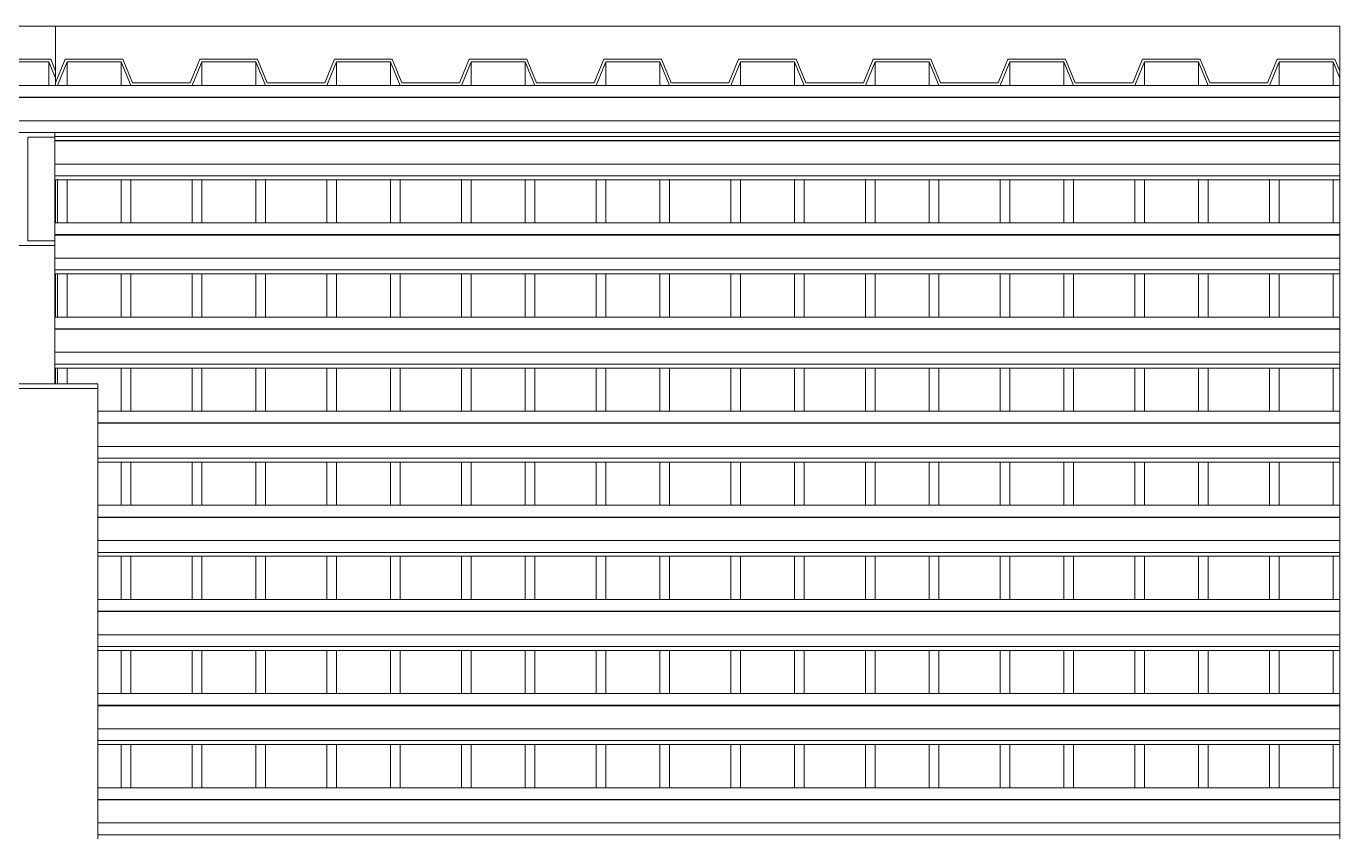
# Model space of a CAD drawing. Header units: metres. Extents: x 78 to 178, y -74 to 157.
# Drawn here: x 147.558 to 150.312, y -50.251 to -48.553 of the extents above; entities that cross this region are included whole.
import ezdxf

# ---------------------------------------------------------------- set-up
doc = ezdxf.new("R2010")
doc.units = ezdxf.units.M
doc.layers.add('01_Fina', color=252, linetype='Continuous', lineweight=15)

msp = doc.modelspace()

# ---------------------------------------------------------------- linework, layer by layer
at = {"layer": '01_Fina'}
for p, q in [((147.61942, -48.55302), (144.9264, -48.55302)), ((147.61942, -48.55302), (147.61942, -48.64673)), ((150.31243, -48.55302), (147.61942, -48.55302)), ((147.61942, -48.55302), (147.61942, -48.67139)), ((150.31243, -48.55302), (150.31243, -48.64673)), ((147.60933, -48.62207), (147.4883, -48.62207)), ((147.49221, -48.62772), (147.60542, -48.62772)), ((147.60542, -48.67704), (147.60542, -48.62772)), ((147.60542, -48.62772), (147.61942, -48.66194)), ((147.61942, -48.64673), (147.60933, -48.62207)), ((147.63959, -48.62207), (147.61942, -48.67139)), ((147.62333, -48.67704), (147.6435, -48.62772)), ((147.76062, -48.62207), (147.63959, -48.62207)), ((147.6435, -48.67704), (147.6435, -48.62772)), ((147.6435, -48.62772), (147.75671, -48.62772)), ((147.75671, -48.67704), (147.75671, -48.62772)), ((147.75671, -48.62772), (147.77689, -48.67704)), ((147.7808, -48.67139), (147.76062, -48.62207)), ((147.922, -48.62207), (147.90183, -48.67139)), ((147.90574, -48.67704), (147.92591, -48.62772)), ((148.04304, -48.62207), (147.922, -48.62207)), ((147.92591, -48.62772), (148.03913, -48.62772)), ((147.92591, -48.67704), (147.92591, -48.62772)), ((148.03913, -48.67704), (148.03913, -48.62772)), ((148.03913, -48.62772), (148.0593, -48.67704)), ((148.06321, -48.67139), (148.04304, -48.62207)), ((148.20442, -48.62207), (148.18424, -48.67139)), ((148.18815, -48.67704), (148.20833, -48.62772)), ((148.32545, -48.62207), (148.20442, -48.62207)), ((148.20833, -48.67704), (148.20833, -48.62772)), ((148.20833, -48.62772), (148.32154, -48.62772)), ((148.32154, -48.62772), (148.34171, -48.67704)), ((148.32154, -48.67704), (148.32154, -48.62772)), ((148.34562, -48.67139), (148.32545, -48.62207)), ((148.48683, -48.62207), (148.46666, -48.67139)), ((148.47057, -48.67704), (148.49074, -48.62772)), ((148.60786, -48.62207), (148.48683, -48.62207)), ((148.49074, -48.62772), (148.60395, -48.62772)), ((148.49074, -48.67704), (148.49074, -48.62772)), ((148.60395, -48.62772), (148.62413, -48.67704)), ((148.60395, -48.67704), (148.60395, -48.62772)), ((148.62804, -48.67139), (148.60786, -48.62207)), ((148.76924, -48.62207), (148.74907, -48.67139)), ((148.75298, -48.67704), (148.77315, -48.62772)), ((148.89028, -48.62207), (148.76924, -48.62207)), ((148.77315, -48.62772), (148.88637, -48.62772)), ((148.77315, -48.67704), (148.77315, -48.62772)), ((148.88637, -48.67704), (148.88637, -48.62772)), ((148.88637, -48.62772), (148.90654, -48.67704)), ((148.91045, -48.67139), (148.89028, -48.62207)), ((149.05166, -48.62207), (149.03149, -48.67139)), ((149.0354, -48.67704), (149.05557, -48.62772)), ((149.17269, -48.62207), (149.05166, -48.62207)), ((149.05557, -48.62772), (149.16878, -48.62772)), ((149.05557, -48.67704), (149.05557, -48.62772)), ((149.16878, -48.67704), (149.16878, -48.62772)), ((149.16878, -48.62772), (149.18895, -48.67704)), ((149.19286, -48.67139), (149.17269, -48.62207)), ((149.33407, -48.62207), (149.3139, -48.67139)), ((149.31781, -48.67704), (149.33798, -48.62772)), ((149.45511, -48.62207), (149.33407, -48.62207)), ((149.33798, -48.67704), (149.33798, -48.62772)), ((149.33798, -48.62772), (149.4512, -48.62772)), ((149.4512, -48.62772), (149.47137, -48.67704)), ((149.4512, -48.67704), (149.4512, -48.62772)), ((149.47528, -48.67139), (149.45511, -48.62207)), ((149.61649, -48.62207), (149.59631, -48.67139)), ((149.60022, -48.67704), (149.6204, -48.62772)), ((149.73752, -48.62207), (149.61649, -48.62207)), ((149.6204, -48.62772), (149.73361, -48.62772)), ((149.6204, -48.67704), (149.6204, -48.62772)), ((149.73361, -48.67704), (149.73361, -48.62772)), ((149.73361, -48.62772), (149.75378, -48.67704)), ((149.75769, -48.67139), (149.73752, -48.62207)), ((149.87873, -48.67139), (149.8989, -48.62207)), ((149.88264, -48.67704), (149.90281, -48.62772)), ((150.01993, -48.62207), (149.8989, -48.62207)), ((149.90281, -48.62772), (150.01602, -48.62772)), ((149.90281, -48.67704), (149.90281, -48.62772)), ((150.01602, -48.67704), (150.01602, -48.62772)), ((150.01602, -48.62772), (150.0362, -48.67704)), ((150.04011, -48.67139), (150.01993, -48.62207)), ((150.18131, -48.62207), (150.16114, -48.67139)), ((150.16505, -48.67704), (150.18522, -48.62772)), ((150.30235, -48.62207), (150.18131, -48.62207)), ((150.18522, -48.62772), (150.29844, -48.62772)), ((150.18522, -48.67704), (150.18522, -48.62772)), ((150.29844, -48.67704), (150.29844, -48.62772)), ((150.29844, -48.62772), (150.31243, -48.66194)), ((150.31243, -48.64673), (150.30235, -48.62207)), ((147.61942, -48.64673), (147.61942, -48.66194)), ((147.61942, -48.66194), (147.61942, -48.67139)), ((147.61942, -48.67139), (147.61942, -48.67704)), ((147.7808, -48.67139), (147.90183, -48.67139)), ((148.06321, -48.67139), (148.18424, -48.67139)), ((148.34562, -48.67139), (148.46666, -48.67139)), ((148.62804, -48.67139), (148.74907, -48.67139)), ((148.91045, -48.67139), (149.03149, -48.67139)), ((149.19286, -48.67139), (149.3139, -48.67139)), ((149.47528, -48.67139), (149.59631, -48.67139)), ((149.75769, -48.67139), (149.87873, -48.67139)), ((150.04011, -48.67139), (150.16114, -48.67139)), ((150.31243, -48.64673), (150.31243, -48.66194)), ((150.31243, -48.66194), (150.31243, -48.67704)), ((147.60542, -48.67704), (147.49221, -48.67704)), ((147.61942, -48.67704), (147.60542, -48.67704)), ((147.61942, -48.67704), (147.62333, -48.67704)), ((147.6435, -48.67704), (147.62333, -48.67704)), ((147.75671, -48.67704), (147.6435, -48.67704)), ((147.77689, -48.67704), (147.75671, -48.67704)), ((147.77689, -48.67704), (147.90574, -48.67704)), ((147.92591, -48.67704), (147.90574, -48.67704)), ((148.03913, -48.67704), (147.92591, -48.67704)), ((148.0593, -48.67704), (148.03913, -48.67704)), ((148.0593, -48.67704), (148.18815, -48.67704)), ((148.20833, -48.67704), (148.18815, -48.67704)), ((148.32154, -48.67704), (148.20833, -48.67704)), ((148.34171, -48.67704), (148.32154, -48.67704)), ((148.34171, -48.67704), (148.47057, -48.67704)), ((148.49074, -48.67704), (148.47057, -48.67704)), ((148.60395, -48.67704), (148.49074, -48.67704)), ((148.62413, -48.67704), (148.60395, -48.67704)), ((148.62413, -48.67704), (148.75298, -48.67704)), ((148.77315, -48.67704), (148.75298, -48.67704)), ((148.88637, -48.67704), (148.77315, -48.67704)), ((148.90654, -48.67704), (148.88637, -48.67704)), ((148.90654, -48.67704), (149.0354, -48.67704)), ((149.05557, -48.67704), (149.0354, -48.67704)), ((149.16878, -48.67704), (149.05557, -48.67704)), ((149.18895, -48.67704), (149.16878, -48.67704)), ((149.18895, -48.67704), (149.31781, -48.67704)), ((149.33798, -48.67704), (149.31781, -48.67704)), ((149.4512, -48.67704), (149.33798, -48.67704)), ((149.47137, -48.67704), (149.4512, -48.67704)), ((149.47137, -48.67704), (149.60022, -48.67704)), ((149.6204, -48.67704), (149.60022, -48.67704)), ((149.73361, -48.67704), (149.6204, -48.67704)), ((149.75378, -48.67704), (149.73361, -48.67704)), ((149.75378, -48.67704), (149.88264, -48.67704)), ((149.90281, -48.67704), (149.88264, -48.67704)), ((150.01602, -48.67704), (149.90281, -48.67704)), ((150.0362, -48.67704), (150.01602, -48.67704)), ((150.0362, -48.67704), (150.16505, -48.67704)), ((150.18522, -48.67704), (150.16505, -48.67704)), ((150.29844, -48.67704), (150.18522, -48.67704)), ((150.31243, -48.67704), (150.29844, -48.67704)), ((150.31243, -48.7017), (150.31243, -48.67704)), ((150.31243, -48.7017), (135.83215, -48.7017)), ((150.31243, -48.70252), (135.83215, -48.70252)), ((150.31243, -48.7017), (150.31243, -48.70252)), ((150.31243, -48.70252), (150.31243, -48.75102)), ((150.31243, -48.75102), (135.83215, -48.75102)), ((150.31243, -48.77568), (150.31243, -48.75102)), ((147.61784, -48.77568), (147.49784, -48.77568)), ((147.61784, -48.7839), (147.61784, -48.77568)), ((150.31243, -48.77568), (147.61784, -48.77568)), ((150.31243, -48.7839), (150.31243, -48.77568)), ((147.56094, -49.00275), (147.56094, -48.78534)), ((147.56094, -48.78534), (147.61784, -48.78534)), ((150.31243, -48.7839), (147.61784, -48.7839)), ((147.61784, -48.78534), (147.61784, -48.7839)), ((147.61784, -48.78534), (147.61784, -48.79241)), ((150.31243, -48.79241), (147.61784, -48.79241)), ((147.61784, -48.79241), (147.61784, -48.79323)), ((150.31243, -48.79323), (147.61784, -48.79323)), ((147.61784, -48.79323), (147.61784, -48.84173)), ((150.31243, -48.79241), (150.31243, -48.7839)), ((150.31243, -48.79241), (150.31243, -48.79323)), ((150.31243, -48.79323), (150.31243, -48.84173)), ((150.31243, -48.84173), (147.61784, -48.84173)), ((147.61784, -48.84173), (147.61784, -48.86639)), ((150.31243, -48.86639), (147.61784, -48.86639)), ((147.61784, -48.86639), (147.61784, -48.87461)), ((150.31243, -48.86639), (150.31243, -48.84173)), ((150.31243, -48.87461), (150.31243, -48.86639)), ((147.61942, -48.87461), (147.61784, -48.87461)), ((147.61784, -48.87461), (147.61784, -48.96503)), ((147.61942, -48.87461), (147.61942, -48.96503)), ((147.62333, -48.87461), (147.61942, -48.87461)), ((147.62333, -48.96503), (147.62333, -48.87461)), ((147.6435, -48.87461), (147.62333, -48.87461)), ((147.6435, -48.96503), (147.6435, -48.87461)), ((147.75671, -48.87461), (147.6435, -48.87461)), ((147.75671, -48.96503), (147.75671, -48.87461)), ((147.77689, -48.87461), (147.75671, -48.87461)), ((147.77689, -48.96503), (147.77689, -48.87461)), ((147.90574, -48.87461), (147.77689, -48.87461)), ((147.90574, -48.96503), (147.90574, -48.87461)), ((147.92591, -48.87461), (147.90574, -48.87461)), ((147.92591, -48.96503), (147.92591, -48.87461)), ((148.03913, -48.87461), (147.92591, -48.87461)), ((148.03913, -48.96503), (148.03913, -48.87461)), ((148.0593, -48.87461), (148.03913, -48.87461)), ((148.0593, -48.96503), (148.0593, -48.87461)), ((148.18815, -48.87461), (148.0593, -48.87461)), ((148.18815, -48.96503), (148.18815, -48.87461)), ((148.20833, -48.87461), (148.18815, -48.87461)), ((148.20833, -48.96503), (148.20833, -48.87461)), ((148.32154, -48.87461), (148.20833, -48.87461)), ((148.32154, -48.96503), (148.32154, -48.87461)), ((148.34171, -48.87461), (148.32154, -48.87461)), ((148.34171, -48.96503), (148.34171, -48.87461)), ((148.47057, -48.87461), (148.34171, -48.87461)), ((148.47057, -48.96503), (148.47057, -48.87461)), ((148.49074, -48.87461), (148.47057, -48.87461)), ((148.49074, -48.96503), (148.49074, -48.87461)), ((148.60395, -48.87461), (148.49074, -48.87461)), ((148.60395, -48.96503), (148.60395, -48.87461)), ((148.62413, -48.87461), (148.60395, -48.87461)), ((148.62413, -48.96503), (148.62413, -48.87461)), ((148.75298, -48.87461), (148.62413, -48.87461)), ((148.75298, -48.96503), (148.75298, -48.87461)), ((148.77315, -48.87461), (148.75298, -48.87461)), ((148.77315, -48.96503), (148.77315, -48.87461)), ((148.88637, -48.87461), (148.77315, -48.87461)), ((148.88637, -48.96503), (148.88637, -48.87461)), ((148.90654, -48.87461), (148.88637, -48.87461)), ((148.90654, -48.96503), (148.90654, -48.87461)), ((149.0354, -48.87461), (148.90654, -48.87461)), ((149.0354, -48.96503), (149.0354, -48.87461)), ((149.05557, -48.87461), (149.0354, -48.87461)), ((149.05557, -48.96503), (149.05557, -48.87461)), ((149.16878, -48.87461), (149.05557, -48.87461)), ((149.16878, -48.96503), (149.16878, -48.87461)), ((149.18895, -48.87461), (149.16878, -48.87461)), ((149.18895, -48.96503), (149.18895, -48.87461)), ((149.31781, -48.87461), (149.18895, -48.87461)), ((149.31781, -48.96503), (149.31781, -48.87461)), ((149.33798, -48.87461), (149.31781, -48.87461)), ((149.33798, -48.96503), (149.33798, -48.87461)), ((149.4512, -48.87461), (149.33798, -48.87461)), ((149.4512, -48.96503), (149.4512, -48.87461)), ((149.47137, -48.87461), (149.4512, -48.87461)), ((149.47137, -48.96503), (149.47137, -48.87461)), ((149.60022, -48.87461), (149.47137, -48.87461)), ((149.60022, -48.96503), (149.60022, -48.87461)), ((149.6204, -48.87461), (149.60022, -48.87461)), ((149.6204, -48.96503), (149.6204, -48.87461)), ((149.73361, -48.87461), (149.6204, -48.87461)), ((149.73361, -48.96503), (149.73361, -48.87461)), ((149.75378, -48.87461), (149.73361, -48.87461)), ((149.75378, -48.96503), (149.75378, -48.87461)), ((149.88264, -48.87461), (149.75378, -48.87461)), ((149.88264, -48.96503), (149.88264, -48.87461)), ((149.90281, -48.87461), (149.88264, -48.87461)), ((149.90281, -48.96503), (149.90281, -48.87461)), ((150.01602, -48.87461), (149.90281, -48.87461)), ((150.01602, -48.96503), (150.01602, -48.87461)), ((150.0362, -48.87461), (150.01602, -48.87461)), ((150.0362, -48.96503), (150.0362, -48.87461)), ((150.16505, -48.87461), (150.0362, -48.87461)), ((150.16505, -48.96503), (150.16505, -48.87461)), ((150.18522, -48.87461), (150.16505, -48.87461)), ((150.18522, -48.96503), (150.18522, -48.87461)), ((150.29844, -48.87461), (150.18522, -48.87461)), ((150.29844, -48.96503), (150.29844, -48.87461)), ((150.31243, -48.87461), (150.29844, -48.87461)), ((150.31243, -48.87461), (150.31243, -48.96503)), ((147.61942, -48.96503), (147.61784, -48.96503)), ((147.61784, -48.96503), (147.61784, -48.98969)), ((147.62333, -48.96503), (147.61942, -48.96503)), ((147.6435, -48.96503), (147.62333, -48.96503)), ((147.75671, -48.96503), (147.6435, -48.96503)), ((147.77689, -48.96503), (147.75671, -48.96503)), ((147.77689, -48.96503), (147.90574, -48.96503)), ((147.92591, -48.96503), (147.90574, -48.96503)), ((148.03913, -48.96503), (147.92591, -48.96503)), ((148.0593, -48.96503), (148.03913, -48.96503)), ((148.0593, -48.96503), (148.18815, -48.96503)), ((148.20833, -48.96503), (148.18815, -48.96503)), ((148.32154, -48.96503), (148.20833, -48.96503)), ((148.34171, -48.96503), (148.32154, -48.96503)), ((148.34171, -48.96503), (148.47057, -48.96503)), ((148.49074, -48.96503), (148.47057, -48.96503)), ((148.60395, -48.96503), (148.49074, -48.96503)), ((148.62413, -48.96503), (148.60395, -48.96503)), ((148.62413, -48.96503), (148.75298, -48.96503)), ((148.77315, -48.96503), (148.75298, -48.96503)), ((148.88637, -48.96503), (148.77315, -48.96503)), ((148.90654, -48.96503), (148.88637, -48.96503)), ((148.90654, -48.96503), (149.0354, -48.96503)), ((149.05557, -48.96503), (149.0354, -48.96503)), ((149.16878, -48.96503), (149.05557, -48.96503)), ((149.18895, -48.96503), (149.16878, -48.96503)), ((149.18895, -48.96503), (149.31781, -48.96503)), ((149.33798, -48.96503), (149.31781, -48.96503)), ((149.4512, -48.96503), (149.33798, -48.96503)), ((149.47137, -48.96503), (149.4512, -48.96503)), ((149.47137, -48.96503), (149.60022, -48.96503)), ((149.6204, -48.96503), (149.60022, -48.96503)), ((149.73361, -48.96503), (149.6204, -48.96503)), ((149.75378, -48.96503), (149.73361, -48.96503)), ((149.75378, -48.96503), (149.88264, -48.96503)), ((149.90281, -48.96503), (149.88264, -48.96503)), ((150.01602, -48.96503), (149.90281, -48.96503)), ((150.0362, -48.96503), (150.01602, -48.96503)), ((150.0362, -48.96503), (150.16505, -48.96503)), ((150.18522, -48.96503), (150.16505, -48.96503)), ((150.29844, -48.96503), (150.18522, -48.96503)), ((150.31243, -48.96503), (150.29844, -48.96503)), ((150.31243, -48.98969), (150.31243, -48.96503)), ((147.61784, -49.00275), (147.56094, -49.00275)), ((150.31243, -48.98969), (147.61784, -48.98969)), ((147.61784, -48.98969), (147.61784, -48.99051)), ((150.31243, -48.99051), (147.61784, -48.99051)), ((147.61784, -48.99051), (147.61784, -49.00275)), ((147.61784, -49.01241), (147.61784, -49.00275)), ((150.31243, -48.98969), (150.31243, -48.99051)), ((150.31243, -48.99051), (150.31243, -49.03901)), ((147.49784, -49.01241), (147.61784, -49.01241)), ((147.61784, -49.01241), (147.61784, -49.03901)), ((150.31243, -49.03901), (147.61784, -49.03901)), ((147.61784, -49.03901), (147.61784, -49.06367)), ((150.31243, -49.06367), (150.31243, -49.03901)), ((150.31243, -49.06367), (147.61784, -49.06367)), ((147.61784, -49.06367), (147.61784, -49.07189)), ((147.61942, -49.07189), (147.61784, -49.07189)), ((147.61784, -49.07189), (147.61784, -49.16231)), ((147.61942, -49.07189), (147.61942, -49.16231)), ((147.62333, -49.07189), (147.61942, -49.07189)), ((147.62333, -49.16231), (147.62333, -49.07189)), ((147.6435, -49.07189), (147.62333, -49.07189)), ((147.6435, -49.16231), (147.6435, -49.07189)), ((147.75671, -49.07189), (147.6435, -49.07189)), ((147.75671, -49.16231), (147.75671, -49.07189)), ((147.77689, -49.07189), (147.75671, -49.07189)), ((147.77689, -49.16231), (147.77689, -49.07189)), ((147.90574, -49.07189), (147.77689, -49.07189)), ((147.90574, -49.16231), (147.90574, -49.07189)), ((147.92591, -49.07189), (147.90574, -49.07189)), ((147.92591, -49.16231), (147.92591, -49.07189)), ((148.03913, -49.07189), (147.92591, -49.07189)), ((148.03913, -49.16231), (148.03913, -49.07189)), ((148.0593, -49.07189), (148.03913, -49.07189)), ((148.0593, -49.16231), (148.0593, -49.07189)), ((148.18815, -49.07189), (148.0593, -49.07189)), ((148.18815, -49.16231), (148.18815, -49.07189)), ((148.20833, -49.07189), (148.18815, -49.07189)), ((148.20833, -49.16231), (148.20833, -49.07189)), ((148.32154, -49.07189), (148.20833, -49.07189)), ((148.32154, -49.16231), (148.32154, -49.07189)), ((148.34171, -49.07189), (148.32154, -49.07189)), ((148.34171, -49.16231), (148.34171, -49.07189)), ((148.47057, -49.07189), (148.34171, -49.07189)), ((148.47057, -49.16231), (148.47057, -49.07189)), ((148.49074, -49.07189), (148.47057, -49.07189)), ((148.49074, -49.16231), (148.49074, -49.07189)), ((148.60395, -49.07189), (148.49074, -49.07189)), ((148.60395, -49.16231), (148.60395, -49.07189)), ((148.62413, -49.07189), (148.60395, -49.07189)), ((148.62413, -49.16231), (148.62413, -49.07189)), ((148.75298, -49.07189), (148.62413, -49.07189)), ((148.75298, -49.16231), (148.75298, -49.07189)), ((148.77315, -49.07189), (148.75298, -49.07189)), ((148.77315, -49.16231), (148.77315, -49.07189)), ((148.88637, -49.07189), (148.77315, -49.07189)), ((148.88637, -49.16231), (148.88637, -49.07189)), ((148.90654, -49.07189), (148.88637, -49.07189)), ((148.90654, -49.16231), (148.90654, -49.07189)), ((149.0354, -49.07189), (148.90654, -49.07189)), ((149.0354, -49.16231), (149.0354, -49.07189)), ((149.05557, -49.07189), (149.0354, -49.07189)), ((149.05557, -49.16231), (149.05557, -49.07189)), ((149.16878, -49.07189), (149.05557, -49.07189)), ((149.16878, -49.16231), (149.16878, -49.07189)), ((149.18895, -49.07189), (149.16878, -49.07189)), ((149.18895, -49.16231), (149.18895, -49.07189)), ((149.31781, -49.07189), (149.18895, -49.07189)), ((149.31781, -49.16231), (149.31781, -49.07189)), ((149.33798, -49.07189), (149.31781, -49.07189)), ((149.33798, -49.16231), (149.33798, -49.07189)), ((149.4512, -49.07189), (149.33798, -49.07189)), ((149.4512, -49.16231), (149.4512, -49.07189)), ((149.47137, -49.07189), (149.4512, -49.07189)), ((149.47137, -49.16231), (149.47137, -49.07189)), ((149.60022, -49.07189), (149.47137, -49.07189)), ((149.60022, -49.16231), (149.60022, -49.07189)), ((149.6204, -49.07189), (149.60022, -49.07189)), ((149.6204, -49.16231), (149.6204, -49.07189)), ((149.73361, -49.07189), (149.6204, -49.07189)), ((149.73361, -49.16231), (149.73361, -49.07189)), ((149.75378, -49.07189), (149.73361, -49.07189)), ((149.75378, -49.16231), (149.75378, -49.07189)), ((149.88264, -49.07189), (149.75378, -49.07189)), ((149.88264, -49.16231), (149.88264, -49.07189)), ((149.90281, -49.07189), (149.88264, -49.07189)), ((149.90281, -49.16231), (149.90281, -49.07189)), ((150.01602, -49.07189), (149.90281, -49.07189)), ((150.01602, -49.16231), (150.01602, -49.07189)), ((150.0362, -49.07189), (150.01602, -49.07189)), ((150.0362, -49.16231), (150.0362, -49.07189)), ((150.16505, -49.07189), (150.0362, -49.07189)), ((150.16505, -49.16231), (150.16505, -49.07189)), ((150.18522, -49.07189), (150.16505, -49.07189)), ((150.18522, -49.16231), (150.18522, -49.07189)), ((150.29844, -49.07189), (150.18522, -49.07189)), ((150.29844, -49.16231), (150.29844, -49.07189)), ((150.31243, -49.07189), (150.29844, -49.07189)), ((150.31243, -49.07189), (150.31243, -49.06367)), ((150.31243, -49.07189), (150.31243, -49.16231)), ((147.61942, -49.16231), (147.61784, -49.16231)), ((147.61784, -49.16231), (147.61784, -49.18697)), ((147.62333, -49.16231), (147.61942, -49.16231)), ((147.6435, -49.16231), (147.62333, -49.16231)), ((147.75671, -49.16231), (147.6435, -49.16231)), ((147.77689, -49.16231), (147.75671, -49.16231)), ((147.77689, -49.16231), (147.90574, -49.16231)), ((147.92591, -49.16231), (147.90574, -49.16231)), ((148.03913, -49.16231), (147.92591, -49.16231)), ((148.0593, -49.16231), (148.03913, -49.16231)), ((148.0593, -49.16231), (148.18815, -49.16231)), ((148.20833, -49.16231), (148.18815, -49.16231)), ((148.32154, -49.16231), (148.20833, -49.16231)), ((148.34171, -49.16231), (148.32154, -49.16231)), ((148.34171, -49.16231), (148.47057, -49.16231)), ((148.49074, -49.16231), (148.47057, -49.16231)), ((148.60395, -49.16231), (148.49074, -49.16231)), ((148.62413, -49.16231), (148.60395, -49.16231)), ((148.62413, -49.16231), (148.75298, -49.16231)), ((148.77315, -49.16231), (148.75298, -49.16231)), ((148.88637, -49.16231), (148.77315, -49.16231)), ((148.90654, -49.16231), (148.88637, -49.16231)), ((148.90654, -49.16231), (149.0354, -49.16231)), ((149.05557, -49.16231), (149.0354, -49.16231)), ((149.16878, -49.16231), (149.05557, -49.16231)), ((149.18895, -49.16231), (149.16878, -49.16231)), ((149.18895, -49.16231), (149.31781, -49.16231)), ((149.33798, -49.16231), (149.31781, -49.16231)), ((149.4512, -49.16231), (149.33798, -49.16231)), ((149.47137, -49.16231), (149.4512, -49.16231)), ((149.47137, -49.16231), (149.60022, -49.16231)), ((149.6204, -49.16231), (149.60022, -49.16231)), ((149.73361, -49.16231), (149.6204, -49.16231)), ((149.75378, -49.16231), (149.73361, -49.16231)), ((149.75378, -49.16231), (149.88264, -49.16231)), ((149.90281, -49.16231), (149.88264, -49.16231)), ((150.01602, -49.16231), (149.90281, -49.16231)), ((150.0362, -49.16231), (150.01602, -49.16231)), ((150.0362, -49.16231), (150.16505, -49.16231)), ((150.18522, -49.16231), (150.16505, -49.16231)), ((150.29844, -49.16231), (150.18522, -49.16231)), ((150.31243, -49.16231), (150.29844, -49.16231)), ((150.31243, -49.18697), (150.31243, -49.16231)), ((150.31243, -49.18697), (147.61784, -49.18697)), ((147.61784, -49.18697), (147.61784, -49.18779)), ((150.31243, -49.18779), (147.61784, -49.18779)), ((147.61784, -49.18779), (147.61784, -49.23629)), ((150.31243, -49.18697), (150.31243, -49.18779)), ((150.31243, -49.18779), (150.31243, -49.23629)), ((150.31243, -49.23629), (147.61784, -49.23629)), ((147.61784, -49.23629), (147.61784, -49.26095)), ((150.31243, -49.26095), (150.31243, -49.23629)), ((150.31243, -49.26095), (147.61784, -49.26095)), ((147.61784, -49.26095), (147.61784, -49.26917)), ((147.61942, -49.26917), (147.61784, -49.26917)), ((147.61784, -49.26917), (147.61784, -49.30225)), ((147.61942, -49.26917), (147.61942, -49.30225)), ((147.62333, -49.26917), (147.61942, -49.26917)), ((147.62333, -49.30225), (147.62333, -49.26917)), ((147.6435, -49.26917), (147.62333, -49.26917)), ((147.6435, -49.30225), (147.6435, -49.26917)), ((147.75671, -49.26917), (147.6435, -49.26917)), ((147.75671, -49.35959), (147.75671, -49.26917)), ((147.77689, -49.26917), (147.75671, -49.26917)), ((147.77689, -49.35959), (147.77689, -49.26917)), ((147.90574, -49.26917), (147.77689, -49.26917)), ((147.90574, -49.35959), (147.90574, -49.26917)), ((147.92591, -49.26917), (147.90574, -49.26917)), ((147.92591, -49.35959), (147.92591, -49.26917)), ((148.03913, -49.26917), (147.92591, -49.26917)), ((148.03913, -49.35959), (148.03913, -49.26917)), ((148.0593, -49.26917), (148.03913, -49.26917)), ((148.0593, -49.35959), (148.0593, -49.26917)), ((148.18815, -49.26917), (148.0593, -49.26917)), ((148.18815, -49.35959), (148.18815, -49.26917)), ((148.20833, -49.26917), (148.18815, -49.26917)), ((148.20833, -49.35959), (148.20833, -49.26917)), ((148.32154, -49.26917), (148.20833, -49.26917)), ((148.32154, -49.35959), (148.32154, -49.26917)), ((148.34171, -49.26917), (148.32154, -49.26917)), ((148.34171, -49.35959), (148.34171, -49.26917)), ((148.47057, -49.26917), (148.34171, -49.26917)), ((148.47057, -49.35959), (148.47057, -49.26917)), ((148.49074, -49.26917), (148.47057, -49.26917)), ((148.49074, -49.35959), (148.49074, -49.26917)), ((148.60395, -49.26917), (148.49074, -49.26917)), ((148.60395, -49.35959), (148.60395, -49.26917)), ((148.62413, -49.26917), (148.60395, -49.26917)), ((148.62413, -49.35959), (148.62413, -49.26917)), ((148.75298, -49.26917), (148.62413, -49.26917)), ((148.75298, -49.35959), (148.75298, -49.26917)), ((148.77315, -49.26917), (148.75298, -49.26917)), ((148.77315, -49.35959), (148.77315, -49.26917)), ((148.88637, -49.26917), (148.77315, -49.26917)), ((148.88637, -49.35959), (148.88637, -49.26917)), ((148.90654, -49.26917), (148.88637, -49.26917)), ((148.90654, -49.35959), (148.90654, -49.26917)), ((149.0354, -49.26917), (148.90654, -49.26917)), ((149.0354, -49.35959), (149.0354, -49.26917)), ((149.05557, -49.26917), (149.0354, -49.26917)), ((149.05557, -49.35959), (149.05557, -49.26917)), ((149.16878, -49.26917), (149.05557, -49.26917)), ((149.16878, -49.35959), (149.16878, -49.26917)), ((149.18895, -49.26917), (149.16878, -49.26917)), ((149.18895, -49.35959), (149.18895, -49.26917)), ((149.31781, -49.26917), (149.18895, -49.26917)), ((149.31781, -49.35959), (149.31781, -49.26917)), ((149.33798, -49.26917), (149.31781, -49.26917)), ((149.33798, -49.35959), (149.33798, -49.26917)), ((149.4512, -49.26917), (149.33798, -49.26917)), ((149.4512, -49.35959), (149.4512, -49.26917)), ((149.47137, -49.26917), (149.4512, -49.26917)), ((149.47137, -49.35959), (149.47137, -49.26917)), ((149.60022, -49.26917), (149.47137, -49.26917)), ((149.60022, -49.35959), (149.60022, -49.26917)), ((149.6204, -49.26917), (149.60022, -49.26917)), ((149.6204, -49.35959), (149.6204, -49.26917)), ((149.73361, -49.26917), (149.6204, -49.26917)), ((149.73361, -49.35959), (149.73361, -49.26917)), ((149.75378, -49.26917), (149.73361, -49.26917)), ((149.75378, -49.35959), (149.75378, -49.26917)), ((149.88264, -49.26917), (149.75378, -49.26917)), ((149.88264, -49.35959), (149.88264, -49.26917)), ((149.90281, -49.26917), (149.88264, -49.26917)), ((149.90281, -49.35959), (149.90281, -49.26917)), ((150.01602, -49.26917), (149.90281, -49.26917)), ((150.01602, -49.35959), (150.01602, -49.26917)), ((150.0362, -49.26917), (150.01602, -49.26917)), ((150.0362, -49.35959), (150.0362, -49.26917)), ((150.16505, -49.26917), (150.0362, -49.26917)), ((150.16505, -49.35959), (150.16505, -49.26917)), ((150.18522, -49.26917), (150.16505, -49.26917)), ((150.18522, -49.35959), (150.18522, -49.26917)), ((150.29844, -49.26917), (150.18522, -49.26917)), ((150.29844, -49.35959), (150.29844, -49.26917)), ((150.31243, -49.26917), (150.29844, -49.26917)), ((150.31243, -49.26917), (150.31243, -49.26095)), ((150.31243, -49.26917), (150.31243, -49.35959)), ((147.49221, -49.30225), (147.61784, -49.30225)), ((147.61784, -49.30225), (147.61942, -49.30225)), ((147.61942, -49.30225), (147.62333, -49.30225)), ((147.62333, -49.30225), (147.6435, -49.30225)), ((147.6435, -49.30225), (147.70784, -49.30225)), ((147.70784, -49.31212), (147.70784, -49.30225)), ((147.49221, -49.31212), (147.61784, -49.31212)), ((147.61784, -49.31218), (147.49221, -49.31218)), ((147.61784, -49.31212), (147.61942, -49.31212)), ((147.61784, -49.31212), (147.61784, -49.31218)), ((147.61942, -49.31218), (147.61784, -49.31218)), ((147.61942, -49.31212), (147.61942, -49.31218)), ((147.61942, -49.31212), (147.62333, -49.31212)), ((147.62333, -49.31218), (147.61942, -49.31218)), ((147.62333, -49.31218), (147.62333, -49.31212)), ((147.62333, -49.31212), (147.6435, -49.31212)), ((147.6435, -49.31218), (147.62333, -49.31218)), ((147.6435, -49.31218), (147.6435, -49.31212)), ((147.6435, -49.31212), (147.70784, -49.31212)), ((147.70784, -49.31218), (147.6435, -49.31218)), ((147.70784, -49.31212), (147.70784, -49.31218)), ((147.70784, -49.31218), (147.70784, -49.35959)), ((147.75671, -49.35959), (147.70784, -49.35959)), ((147.70784, -49.38425), (147.70784, -49.35959)), ((147.77689, -49.35959), (147.75671, -49.35959)), ((147.77689, -49.35959), (147.90574, -49.35959)), ((147.92591, -49.35959), (147.90574, -49.35959)), ((148.03913, -49.35959), (147.92591, -49.35959)), ((148.0593, -49.35959), (148.03913, -49.35959)), ((148.0593, -49.35959), (148.18815, -49.35959)), ((148.20833, -49.35959), (148.18815, -49.35959)), ((148.32154, -49.35959), (148.20833, -49.35959)), ((148.34171, -49.35959), (148.32154, -49.35959)), ((148.34171, -49.35959), (148.47057, -49.35959)), ((148.49074, -49.35959), (148.47057, -49.35959)), ((148.60395, -49.35959), (148.49074, -49.35959)), ((148.62413, -49.35959), (148.60395, -49.35959)), ((148.62413, -49.35959), (148.75298, -49.35959)), ((148.77315, -49.35959), (148.75298, -49.35959)), ((148.88637, -49.35959), (148.77315, -49.35959)), ((148.90654, -49.35959), (148.88637, -49.35959)), ((148.90654, -49.35959), (149.0354, -49.35959)), ((149.05557, -49.35959), (149.0354, -49.35959)), ((149.16878, -49.35959), (149.05557, -49.35959)), ((149.18895, -49.35959), (149.16878, -49.35959)), ((149.18895, -49.35959), (149.31781, -49.35959)), ((149.33798, -49.35959), (149.31781, -49.35959)), ((149.4512, -49.35959), (149.33798, -49.35959)), ((149.47137, -49.35959), (149.4512, -49.35959)), ((149.47137, -49.35959), (149.60022, -49.35959)), ((149.6204, -49.35959), (149.60022, -49.35959)), ((149.73361, -49.35959), (149.6204, -49.35959)), ((149.75378, -49.35959), (149.73361, -49.35959)), ((149.75378, -49.35959), (149.88264, -49.35959)), ((149.90281, -49.35959), (149.88264, -49.35959)), ((150.01602, -49.35959), (149.90281, -49.35959)), ((150.0362, -49.35959), (150.01602, -49.35959)), ((150.0362, -49.35959), (150.16505, -49.35959)), ((150.18522, -49.35959), (150.16505, -49.35959)), ((150.29844, -49.35959), (150.18522, -49.35959)), ((150.31243, -49.35959), (150.29844, -49.35959)), ((150.31243, -49.38425), (150.31243, -49.35959)), ((150.31243, -49.38425), (147.70784, -49.38425)), ((147.70784, -49.38507), (147.70784, -49.38425)), ((150.31243, -49.38507), (147.70784, -49.38507)), ((147.70784, -49.43357), (147.70784, -49.38507)), ((150.31243, -49.38425), (150.31243, -49.38507)), ((150.31243, -49.38507), (150.31243, -49.43357)), ((150.31243, -49.43357), (147.70784, -49.43357)), ((147.70784, -49.45823), (147.70784, -49.43357)), ((150.31243, -49.45823), (150.31243, -49.43357)), ((150.31243, -49.45823), (147.70784, -49.45823)), ((147.70784, -49.46645), (147.70784, -49.45823)), ((147.75671, -49.46645), (147.70784, -49.46645)), ((147.70784, -49.55687), (147.70784, -49.46645)), ((147.75671, -49.55687), (147.75671, -49.46645)), ((147.77689, -49.46645), (147.75671, -49.46645)), ((147.77689, -49.55687), (147.77689, -49.46645)), ((147.90574, -49.46645), (147.77689, -49.46645)), ((147.90574, -49.55687), (147.90574, -49.46645)), ((147.92591, -49.46645), (147.90574, -49.46645)), ((147.92591, -49.55687), (147.92591, -49.46645)), ((148.03913, -49.46645), (147.92591, -49.46645)), ((148.03913, -49.55687), (148.03913, -49.46645)), ((148.0593, -49.46645), (148.03913, -49.46645)), ((148.0593, -49.55687), (148.0593, -49.46645)), ((148.18815, -49.46645), (148.0593, -49.46645)), ((148.18815, -49.55687), (148.18815, -49.46645)), ((148.20833, -49.46645), (148.18815, -49.46645)), ((148.20833, -49.55687), (148.20833, -49.46645)), ((148.32154, -49.46645), (148.20833, -49.46645)), ((148.32154, -49.55687), (148.32154, -49.46645)), ((148.34171, -49.46645), (148.32154, -49.46645)), ((148.34171, -49.55687), (148.34171, -49.46645)), ((148.47057, -49.46645), (148.34171, -49.46645)), ((148.47057, -49.55687), (148.47057, -49.46645)), ((148.49074, -49.46645), (148.47057, -49.46645)), ((148.49074, -49.55687), (148.49074, -49.46645)), ((148.60395, -49.46645), (148.49074, -49.46645)), ((148.60395, -49.55687), (148.60395, -49.46645)), ((148.62413, -49.46645), (148.60395, -49.46645)), ((148.62413, -49.55687), (148.62413, -49.46645)), ((148.75298, -49.46645), (148.62413, -49.46645)), ((148.75298, -49.55687), (148.75298, -49.46645)), ((148.77315, -49.46645), (148.75298, -49.46645)), ((148.77315, -49.55687), (148.77315, -49.46645)), ((148.88637, -49.46645), (148.77315, -49.46645)), ((148.88637, -49.55687), (148.88637, -49.46645)), ((148.90654, -49.46645), (148.88637, -49.46645)), ((148.90654, -49.55687), (148.90654, -49.46645)), ((149.0354, -49.46645), (148.90654, -49.46645)), ((149.0354, -49.55687), (149.0354, -49.46645)), ((149.05557, -49.46645), (149.0354, -49.46645)), ((149.05557, -49.55687), (149.05557, -49.46645)), ((149.16878, -49.46645), (149.05557, -49.46645)), ((149.16878, -49.55687), (149.16878, -49.46645)), ((149.18895, -49.46645), (149.16878, -49.46645)), ((149.18895, -49.55687), (149.18895, -49.46645)), ((149.31781, -49.46645), (149.18895, -49.46645)), ((149.31781, -49.55687), (149.31781, -49.46645)), ((149.33798, -49.46645), (149.31781, -49.46645)), ((149.33798, -49.55687), (149.33798, -49.46645)), ((149.4512, -49.46645), (149.33798, -49.46645)), ((149.4512, -49.55687), (149.4512, -49.46645)), ((149.47137, -49.46645), (149.4512, -49.46645)), ((149.47137, -49.55687), (149.47137, -49.46645)), ((149.60022, -49.46645), (149.47137, -49.46645)), ((149.60022, -49.55687), (149.60022, -49.46645)), ((149.6204, -49.46645), (149.60022, -49.46645)), ((149.6204, -49.55687), (149.6204, -49.46645)), ((149.73361, -49.46645), (149.6204, -49.46645)), ((149.73361, -49.55687), (149.73361, -49.46645)), ((149.75378, -49.46645), (149.73361, -49.46645)), ((149.75378, -49.55687), (149.75378, -49.46645)), ((149.88264, -49.46645), (149.75378, -49.46645)), ((149.88264, -49.55687), (149.88264, -49.46645)), ((149.90281, -49.46645), (149.88264, -49.46645)), ((149.90281, -49.55687), (149.90281, -49.46645)), ((150.01602, -49.46645), (149.90281, -49.46645)), ((150.01602, -49.55687), (150.01602, -49.46645)), ((150.0362, -49.46645), (150.01602, -49.46645)), ((150.0362, -49.55687), (150.0362, -49.46645)), ((150.16505, -49.46645), (150.0362, -49.46645)), ((150.16505, -49.55687), (150.16505, -49.46645)), ((150.18522, -49.46645), (150.16505, -49.46645)), ((150.18522, -49.55687), (150.18522, -49.46645)), ((150.29844, -49.46645), (150.18522, -49.46645)), ((150.29844, -49.55687), (150.29844, -49.46645)), ((150.31243, -49.46645), (150.29844, -49.46645)), ((150.31243, -49.46645), (150.31243, -49.45823)), ((150.31243, -49.46645), (150.31243, -49.55687)), ((147.75671, -49.55687), (147.70784, -49.55687)), ((147.70784, -49.58153), (147.70784, -49.55687)), ((150.31243, -49.58153), (147.70784, -49.58153)), ((147.70784, -49.58235), (147.70784, -49.58153)), ((150.31243, -49.58235), (147.70784, -49.58235)), ((147.70784, -49.63085), (147.70784, -49.58235)), ((147.77689, -49.55687), (147.75671, -49.55687)), ((147.77689, -49.55687), (147.90574, -49.55687)), ((147.92591, -49.55687), (147.90574, -49.55687)), ((148.03913, -49.55687), (147.92591, -49.55687)), ((148.0593, -49.55687), (148.03913, -49.55687)), ((148.0593, -49.55687), (148.18815, -49.55687)), ((148.20833, -49.55687), (148.18815, -49.55687)), ((148.32154, -49.55687), (148.20833, -49.55687)), ((148.34171, -49.55687), (148.32154, -49.55687)), ((148.34171, -49.55687), (148.47057, -49.55687)), ((148.49074, -49.55687), (148.47057, -49.55687)), ((148.60395, -49.55687), (148.49074, -49.55687)), ((148.62413, -49.55687), (148.60395, -49.55687)), ((148.62413, -49.55687), (148.75298, -49.55687)), ((148.77315, -49.55687), (148.75298, -49.55687)), ((148.88637, -49.55687), (148.77315, -49.55687)), ((148.90654, -49.55687), (148.88637, -49.55687)), ((148.90654, -49.55687), (149.0354, -49.55687)), ((149.05557, -49.55687), (149.0354, -49.55687)), ((149.16878, -49.55687), (149.05557, -49.55687)), ((149.18895, -49.55687), (149.16878, -49.55687)), ((149.18895, -49.55687), (149.31781, -49.55687)), ((149.33798, -49.55687), (149.31781, -49.55687)), ((149.4512, -49.55687), (149.33798, -49.55687)), ((149.47137, -49.55687), (149.4512, -49.55687)), ((149.47137, -49.55687), (149.60022, -49.55687)), ((149.6204, -49.55687), (149.60022, -49.55687)), ((149.73361, -49.55687), (149.6204, -49.55687)), ((149.75378, -49.55687), (149.73361, -49.55687)), ((149.75378, -49.55687), (149.88264, -49.55687)), ((149.90281, -49.55687), (149.88264, -49.55687)), ((150.01602, -49.55687), (149.90281, -49.55687)), ((150.0362, -49.55687), (150.01602, -49.55687)), ((150.0362, -49.55687), (150.16505, -49.55687)), ((150.18522, -49.55687), (150.16505, -49.55687)), ((150.29844, -49.55687), (150.18522, -49.55687)), ((150.31243, -49.55687), (150.29844, -49.55687)), ((150.31243, -49.58153), (150.31243, -49.55687)), ((150.31243, -49.58153), (150.31243, -49.58235)), ((150.31243, -49.58235), (150.31243, -49.63085)), ((150.31243, -49.63085), (147.70784, -49.63085)), ((147.70784, -49.65551), (147.70784, -49.63085)), ((150.31243, -49.65551), (150.31243, -49.63085)), ((150.31243, -49.65551), (147.70784, -49.65551)), ((147.70784, -49.66373), (147.70784, -49.65551)), ((147.75671, -49.66373), (147.70784, -49.66373)), ((147.70784, -49.75415), (147.70784, -49.66373)), ((147.75671, -49.75415), (147.75671, -49.66373)), ((147.77689, -49.66373), (147.75671, -49.66373)), ((147.77689, -49.75415), (147.77689, -49.66373)), ((147.90574, -49.66373), (147.77689, -49.66373)), ((147.90574, -49.75415), (147.90574, -49.66373)), ((147.92591, -49.66373), (147.90574, -49.66373)), ((147.92591, -49.75415), (147.92591, -49.66373)), ((148.03913, -49.66373), (147.92591, -49.66373)), ((148.03913, -49.75415), (148.03913, -49.66373)), ((148.0593, -49.66373), (148.03913, -49.66373)), ((148.0593, -49.75415), (148.0593, -49.66373)), ((148.18815, -49.66373), (148.0593, -49.66373)), ((148.18815, -49.75415), (148.18815, -49.66373)), ((148.20833, -49.66373), (148.18815, -49.66373)), ((148.20833, -49.75415), (148.20833, -49.66373)), ((148.32154, -49.66373), (148.20833, -49.66373)), ((148.32154, -49.75415), (148.32154, -49.66373)), ((148.34171, -49.66373), (148.32154, -49.66373)), ((148.34171, -49.75415), (148.34171, -49.66373)), ((148.47057, -49.66373), (148.34171, -49.66373)), ((148.47057, -49.75415), (148.47057, -49.66373)), ((148.49074, -49.66373), (148.47057, -49.66373)), ((148.49074, -49.75415), (148.49074, -49.66373)), ((148.60395, -49.66373), (148.49074, -49.66373)), ((148.60395, -49.75415), (148.60395, -49.66373)), ((148.62413, -49.66373), (148.60395, -49.66373)), ((148.62413, -49.75415), (148.62413, -49.66373)), ((148.75298, -49.66373), (148.62413, -49.66373)), ((148.75298, -49.75415), (148.75298, -49.66373)), ((148.77315, -49.66373), (148.75298, -49.66373)), ((148.77315, -49.75415), (148.77315, -49.66373)), ((148.88637, -49.66373), (148.77315, -49.66373)), ((148.88637, -49.75415), (148.88637, -49.66373)), ((148.90654, -49.66373), (148.88637, -49.66373)), ((148.90654, -49.75415), (148.90654, -49.66373)), ((149.0354, -49.66373), (148.90654, -49.66373)), ((149.0354, -49.75415), (149.0354, -49.66373)), ((149.05557, -49.66373), (149.0354, -49.66373)), ((149.05557, -49.75415), (149.05557, -49.66373)), ((149.16878, -49.66373), (149.05557, -49.66373)), ((149.16878, -49.75415), (149.16878, -49.66373)), ((149.18895, -49.66373), (149.16878, -49.66373)), ((149.18895, -49.75415), (149.18895, -49.66373)), ((149.31781, -49.66373), (149.18895, -49.66373)), ((149.31781, -49.75415), (149.31781, -49.66373)), ((149.33798, -49.66373), (149.31781, -49.66373)), ((149.33798, -49.75415), (149.33798, -49.66373)), ((149.4512, -49.66373), (149.33798, -49.66373)), ((149.4512, -49.75415), (149.4512, -49.66373)), ((149.47137, -49.66373), (149.4512, -49.66373)), ((149.47137, -49.75415), (149.47137, -49.66373)), ((149.60022, -49.66373), (149.47137, -49.66373)), ((149.60022, -49.75415), (149.60022, -49.66373)), ((149.6204, -49.66373), (149.60022, -49.66373)), ((149.6204, -49.75415), (149.6204, -49.66373)), ((149.73361, -49.66373), (149.6204, -49.66373)), ((149.73361, -49.75415), (149.73361, -49.66373)), ((149.75378, -49.66373), (149.73361, -49.66373)), ((149.75378, -49.75415), (149.75378, -49.66373)), ((149.88264, -49.66373), (149.75378, -49.66373)), ((149.88264, -49.75415), (149.88264, -49.66373)), ((149.90281, -49.66373), (149.88264, -49.66373)), ((149.90281, -49.75415), (149.90281, -49.66373)), ((150.01602, -49.66373), (149.90281, -49.66373)), ((150.01602, -49.75415), (150.01602, -49.66373)), ((150.0362, -49.66373), (150.01602, -49.66373)), ((150.0362, -49.75415), (150.0362, -49.66373)), ((150.16505, -49.66373), (150.0362, -49.66373)), ((150.16505, -49.75415), (150.16505, -49.66373)), ((150.18522, -49.66373), (150.16505, -49.66373)), ((150.18522, -49.75415), (150.18522, -49.66373)), ((150.29844, -49.66373), (150.18522, -49.66373)), ((150.29844, -49.75415), (150.29844, -49.66373)), ((150.31243, -49.66373), (150.29844, -49.66373)), ((150.31243, -49.66373), (150.31243, -49.65551)), ((150.31243, -49.66373), (150.31243, -49.75415)), ((147.75671, -49.75415), (147.70784, -49.75415)), ((147.70784, -49.77881), (147.70784, -49.75415)), ((147.77689, -49.75415), (147.75671, -49.75415)), ((147.77689, -49.75415), (147.90574, -49.75415)), ((147.92591, -49.75415), (147.90574, -49.75415)), ((148.03913, -49.75415), (147.92591, -49.75415)), ((148.0593, -49.75415), (148.03913, -49.75415)), ((148.0593, -49.75415), (148.18815, -49.75415)), ((148.20833, -49.75415), (148.18815, -49.75415)), ((148.32154, -49.75415), (148.20833, -49.75415)), ((148.34171, -49.75415), (148.32154, -49.75415)), ((148.34171, -49.75415), (148.47057, -49.75415)), ((148.49074, -49.75415), (148.47057, -49.75415)), ((148.60395, -49.75415), (148.49074, -49.75415)), ((148.62413, -49.75415), (148.60395, -49.75415)), ((148.62413, -49.75415), (148.75298, -49.75415)), ((148.77315, -49.75415), (148.75298, -49.75415)), ((148.88637, -49.75415), (148.77315, -49.75415)), ((148.90654, -49.75415), (148.88637, -49.75415)), ((148.90654, -49.75415), (149.0354, -49.75415)), ((149.05557, -49.75415), (149.0354, -49.75415)), ((149.16878, -49.75415), (149.05557, -49.75415)), ((149.18895, -49.75415), (149.16878, -49.75415)), ((149.18895, -49.75415), (149.31781, -49.75415)), ((149.33798, -49.75415), (149.31781, -49.75415)), ((149.4512, -49.75415), (149.33798, -49.75415)), ((149.47137, -49.75415), (149.4512, -49.75415)), ((149.47137, -49.75415), (149.60022, -49.75415)), ((149.6204, -49.75415), (149.60022, -49.75415)), ((149.73361, -49.75415), (149.6204, -49.75415)), ((149.75378, -49.75415), (149.73361, -49.75415)), ((149.75378, -49.75415), (149.88264, -49.75415)), ((149.90281, -49.75415), (149.88264, -49.75415)), ((150.01602, -49.75415), (149.90281, -49.75415)), ((150.0362, -49.75415), (150.01602, -49.75415)), ((150.0362, -49.75415), (150.16505, -49.75415)), ((150.18522, -49.75415), (150.16505, -49.75415)), ((150.29844, -49.75415), (150.18522, -49.75415)), ((150.31243, -49.75415), (150.29844, -49.75415)), ((150.31243, -49.77881), (150.31243, -49.75415)), ((150.31243, -49.77881), (147.70784, -49.77881)), ((147.70784, -49.77963), (147.70784, -49.77881)), ((150.31243, -49.77963), (147.70784, -49.77963)), ((147.70784, -49.82813), (147.70784, -49.77963)), ((150.31243, -49.77881), (150.31243, -49.77963)), ((150.31243, -49.77963), (150.31243, -49.82813)), ((150.31243, -49.82813), (147.70784, -49.82813)), ((147.70784, -49.85279), (147.70784, -49.82813)), ((150.31243, -49.85279), (150.31243, -49.82813)), ((150.31243, -49.85279), (147.70784, -49.85279)), ((147.70784, -49.86101), (147.70784, -49.85279)), ((150.31243, -49.86101), (150.31243, -49.85279)), ((147.75671, -49.86101), (147.70784, -49.86101)), ((147.70784, -49.95143), (147.70784, -49.86101)), ((147.75671, -49.95143), (147.75671, -49.86101)), ((147.77689, -49.86101), (147.75671, -49.86101)), ((147.77689, -49.95143), (147.77689, -49.86101)), ((147.90574, -49.86101), (147.77689, -49.86101)), ((147.90574, -49.95143), (147.90574, -49.86101)), ((147.92591, -49.86101), (147.90574, -49.86101)), ((147.92591, -49.95143), (147.92591, -49.86101)), ((148.03913, -49.86101), (147.92591, -49.86101)), ((148.03913, -49.95143), (148.03913, -49.86101)), ((148.0593, -49.86101), (148.03913, -49.86101)), ((148.0593, -49.95143), (148.0593, -49.86101)), ((148.18815, -49.86101), (148.0593, -49.86101)), ((148.18815, -49.95143), (148.18815, -49.86101)), ((148.20833, -49.86101), (148.18815, -49.86101)), ((148.20833, -49.95143), (148.20833, -49.86101)), ((148.32154, -49.86101), (148.20833, -49.86101)), ((148.32154, -49.95143), (148.32154, -49.86101)), ((148.34171, -49.86101), (148.32154, -49.86101)), ((148.34171, -49.95143), (148.34171, -49.86101)), ((148.47057, -49.86101), (148.34171, -49.86101)), ((148.47057, -49.95143), (148.47057, -49.86101)), ((148.49074, -49.86101), (148.47057, -49.86101)), ((148.49074, -49.95143), (148.49074, -49.86101)), ((148.60395, -49.86101), (148.49074, -49.86101)), ((148.60395, -49.95143), (148.60395, -49.86101)), ((148.62413, -49.86101), (148.60395, -49.86101)), ((148.62413, -49.95143), (148.62413, -49.86101)), ((148.75298, -49.86101), (148.62413, -49.86101)), ((148.75298, -49.95143), (148.75298, -49.86101)), ((148.77315, -49.86101), (148.75298, -49.86101)), ((148.77315, -49.95143), (148.77315, -49.86101)), ((148.88637, -49.86101), (148.77315, -49.86101)), ((148.88637, -49.95143), (148.88637, -49.86101)), ((148.90654, -49.86101), (148.88637, -49.86101)), ((148.90654, -49.95143), (148.90654, -49.86101)), ((149.0354, -49.86101), (148.90654, -49.86101)), ((149.0354, -49.95143), (149.0354, -49.86101)), ((149.05557, -49.86101), (149.0354, -49.86101)), ((149.05557, -49.95143), (149.05557, -49.86101)), ((149.16878, -49.86101), (149.05557, -49.86101)), ((149.16878, -49.95143), (149.16878, -49.86101)), ((149.18895, -49.86101), (149.16878, -49.86101)), ((149.18895, -49.95143), (149.18895, -49.86101)), ((149.31781, -49.86101), (149.18895, -49.86101)), ((149.31781, -49.95143), (149.31781, -49.86101)), ((149.33798, -49.86101), (149.31781, -49.86101)), ((149.33798, -49.95143), (149.33798, -49.86101)), ((149.4512, -49.86101), (149.33798, -49.86101)), ((149.4512, -49.95143), (149.4512, -49.86101)), ((149.47137, -49.86101), (149.4512, -49.86101)), ((149.47137, -49.95143), (149.47137, -49.86101)), ((149.60022, -49.86101), (149.47137, -49.86101)), ((149.60022, -49.95143), (149.60022, -49.86101)), ((149.6204, -49.86101), (149.60022, -49.86101)), ((149.6204, -49.95143), (149.6204, -49.86101)), ((149.73361, -49.86101), (149.6204, -49.86101)), ((149.73361, -49.95143), (149.73361, -49.86101)), ((149.75378, -49.86101), (149.73361, -49.86101)), ((149.75378, -49.95143), (149.75378, -49.86101)), ((149.88264, -49.86101), (149.75378, -49.86101)), ((149.88264, -49.95143), (149.88264, -49.86101)), ((149.90281, -49.86101), (149.88264, -49.86101)), ((149.90281, -49.95143), (149.90281, -49.86101)), ((150.01602, -49.86101), (149.90281, -49.86101)), ((150.01602, -49.95143), (150.01602, -49.86101)), ((150.0362, -49.86101), (150.01602, -49.86101)), ((150.0362, -49.95143), (150.0362, -49.86101)), ((150.16505, -49.86101), (150.0362, -49.86101)), ((150.16505, -49.95143), (150.16505, -49.86101)), ((150.18522, -49.86101), (150.16505, -49.86101)), ((150.18522, -49.95143), (150.18522, -49.86101)), ((150.29844, -49.86101), (150.18522, -49.86101)), ((150.29844, -49.95143), (150.29844, -49.86101)), ((150.31243, -49.86101), (150.29844, -49.86101)), ((150.31243, -49.86101), (150.31243, -49.95143)), ((147.75671, -49.95143), (147.70784, -49.95143)), ((147.70784, -49.97609), (147.70784, -49.95143)), ((147.77689, -49.95143), (147.75671, -49.95143)), ((147.90574, -49.95143), (147.77689, -49.95143)), ((147.92591, -49.95143), (147.90574, -49.95143)), ((148.03913, -49.95143), (147.92591, -49.95143)), ((148.0593, -49.95143), (148.03913, -49.95143)), ((148.18815, -49.95143), (148.0593, -49.95143)), ((148.20833, -49.95143), (148.18815, -49.95143)), ((148.32154, -49.95143), (148.20833, -49.95143)), ((148.34171, -49.95143), (148.32154, -49.95143)), ((148.47057, -49.95143), (148.34171, -49.95143)), ((148.49074, -49.95143), (148.47057, -49.95143)), ((148.60395, -49.95143), (148.49074, -49.95143)), ((148.62413, -49.95143), (148.60395, -49.95143)), ((148.75298, -49.95143), (148.62413, -49.95143)), ((148.77315, -49.95143), (148.75298, -49.95143)), ((148.88637, -49.95143), (148.77315, -49.95143)), ((148.90654, -49.95143), (148.88637, -49.95143)), ((149.0354, -49.95143), (148.90654, -49.95143)), ((149.05557, -49.95143), (149.0354, -49.95143)), ((149.16878, -49.95143), (149.05557, -49.95143)), ((149.18895, -49.95143), (149.16878, -49.95143)), ((149.31781, -49.95143), (149.18895, -49.95143)), ((149.33798, -49.95143), (149.31781, -49.95143)), ((149.4512, -49.95143), (149.33798, -49.95143)), ((149.47137, -49.95143), (149.4512, -49.95143)), ((149.60022, -49.95143), (149.47137, -49.95143)), ((149.6204, -49.95143), (149.60022, -49.95143)), ((149.73361, -49.95143), (149.6204, -49.95143)), ((149.75378, -49.95143), (149.73361, -49.95143)), ((149.88264, -49.95143), (149.75378, -49.95143)), ((149.90281, -49.95143), (149.88264, -49.95143)), ((150.01602, -49.95143), (149.90281, -49.95143)), ((150.0362, -49.95143), (150.01602, -49.95143)), ((150.16505, -49.95143), (150.0362, -49.95143)), ((150.18522, -49.95143), (150.16505, -49.95143)), ((150.29844, -49.95143), (150.18522, -49.95143)), ((150.31243, -49.95143), (150.29844, -49.95143)), ((150.31243, -49.97609), (150.31243, -49.95143)), ((150.31243, -49.97609), (147.70784, -49.97609)), ((147.70784, -49.97691), (147.70784, -49.97609)), ((150.31243, -49.97691), (147.70784, -49.97691)), ((147.70784, -50.0254), (147.70784, -49.97691)), ((150.31243, -49.97609), (150.31243, -49.97691)), ((150.31243, -49.97691), (150.31243, -50.0254)), ((150.31243, -50.0254), (147.70784, -50.0254)), ((147.70784, -50.05006), (147.70784, -50.0254)), ((150.31243, -50.05006), (147.70784, -50.05006)), ((147.70784, -50.05828), (147.70784, -50.05006)), ((150.31243, -50.05006), (150.31243, -50.0254)), ((150.31243, -50.05828), (150.31243, -50.05006)), ((147.75671, -50.05828), (147.70784, -50.05828)), ((147.70784, -50.1487), (147.70784, -50.05828)), ((147.75671, -50.1487), (147.75671, -50.05828)), ((147.77689, -50.05828), (147.75671, -50.05828)), ((147.77689, -50.1487), (147.77689, -50.05828)), ((147.90574, -50.05828), (147.77689, -50.05828)), ((147.90574, -50.1487), (147.90574, -50.05828)), ((147.92591, -50.05828), (147.90574, -50.05828)), ((147.92591, -50.1487), (147.92591, -50.05828)), ((148.03913, -50.05828), (147.92591, -50.05828)), ((148.03913, -50.1487), (148.03913, -50.05828)), ((148.0593, -50.05828), (148.03913, -50.05828)), ((148.0593, -50.1487), (148.0593, -50.05828)), ((148.18815, -50.05828), (148.0593, -50.05828)), ((148.18815, -50.1487), (148.18815, -50.05828)), ((148.20833, -50.05828), (148.18815, -50.05828)), ((148.20833, -50.1487), (148.20833, -50.05828)), ((148.32154, -50.05828), (148.20833, -50.05828)), ((148.32154, -50.1487), (148.32154, -50.05828)), ((148.34171, -50.05828), (148.32154, -50.05828)), ((148.34171, -50.1487), (148.34171, -50.05828)), ((148.47057, -50.05828), (148.34171, -50.05828)), ((148.47057, -50.1487), (148.47057, -50.05828)), ((148.49074, -50.05828), (148.47057, -50.05828)), ((148.49074, -50.1487), (148.49074, -50.05828)), ((148.60395, -50.05828), (148.49074, -50.05828)), ((148.60395, -50.1487), (148.60395, -50.05828)), ((148.62413, -50.05828), (148.60395, -50.05828)), ((148.62413, -50.1487), (148.62413, -50.05828)), ((148.75298, -50.05828), (148.62413, -50.05828)), ((148.75298, -50.1487), (148.75298, -50.05828)), ((148.77315, -50.05828), (148.75298, -50.05828)), ((148.77315, -50.1487), (148.77315, -50.05828)), ((148.88637, -50.05828), (148.77315, -50.05828)), ((148.88637, -50.1487), (148.88637, -50.05828)), ((148.90654, -50.05828), (148.88637, -50.05828)), ((148.90654, -50.1487), (148.90654, -50.05828)), ((149.0354, -50.05828), (148.90654, -50.05828)), ((149.0354, -50.1487), (149.0354, -50.05828)), ((149.05557, -50.05828), (149.0354, -50.05828)), ((149.05557, -50.1487), (149.05557, -50.05828)), ((149.16878, -50.05828), (149.05557, -50.05828)), ((149.16878, -50.1487), (149.16878, -50.05828)), ((149.18895, -50.05828), (149.16878, -50.05828)), ((149.18895, -50.1487), (149.18895, -50.05828)), ((149.31781, -50.05828), (149.18895, -50.05828)), ((149.31781, -50.1487), (149.31781, -50.05828)), ((149.33798, -50.05828), (149.31781, -50.05828)), ((149.33798, -50.1487), (149.33798, -50.05828)), ((149.4512, -50.05828), (149.33798, -50.05828)), ((149.4512, -50.1487), (149.4512, -50.05828)), ((149.47137, -50.05828), (149.4512, -50.05828)), ((149.47137, -50.1487), (149.47137, -50.05828)), ((149.60022, -50.05828), (149.47137, -50.05828)), ((149.60022, -50.1487), (149.60022, -50.05828)), ((149.6204, -50.05828), (149.60022, -50.05828)), ((149.6204, -50.1487), (149.6204, -50.05828)), ((149.73361, -50.05828), (149.6204, -50.05828)), ((149.73361, -50.1487), (149.73361, -50.05828)), ((149.75378, -50.05828), (149.73361, -50.05828)), ((149.75378, -50.1487), (149.75378, -50.05828)), ((149.88264, -50.05828), (149.75378, -50.05828)), ((149.88264, -50.1487), (149.88264, -50.05828)), ((149.90281, -50.05828), (149.88264, -50.05828)), ((149.90281, -50.1487), (149.90281, -50.05828)), ((150.01602, -50.05828), (149.90281, -50.05828)), ((150.01602, -50.1487), (150.01602, -50.05828)), ((150.0362, -50.05828), (150.01602, -50.05828)), ((150.0362, -50.1487), (150.0362, -50.05828)), ((150.16505, -50.05828), (150.0362, -50.05828)), ((150.16505, -50.1487), (150.16505, -50.05828)), ((150.18522, -50.05828), (150.16505, -50.05828)), ((150.18522, -50.1487), (150.18522, -50.05828)), ((150.29844, -50.05828), (150.18522, -50.05828)), ((150.29844, -50.1487), (150.29844, -50.05828)), ((150.31243, -50.05828), (150.29844, -50.05828)), ((150.31243, -50.05828), (150.31243, -50.1487)), ((147.75671, -50.1487), (147.70784, -50.1487)), ((147.70784, -50.17336), (147.70784, -50.1487)), ((147.77689, -50.1487), (147.75671, -50.1487)), ((147.90574, -50.1487), (147.77689, -50.1487)), ((147.92591, -50.1487), (147.90574, -50.1487)), ((148.03913, -50.1487), (147.92591, -50.1487)), ((148.0593, -50.1487), (148.03913, -50.1487)), ((148.18815, -50.1487), (148.0593, -50.1487)), ((148.20833, -50.1487), (148.18815, -50.1487)), ((148.32154, -50.1487), (148.20833, -50.1487)), ((148.34171, -50.1487), (148.32154, -50.1487)), ((148.47057, -50.1487), (148.34171, -50.1487)), ((148.49074, -50.1487), (148.47057, -50.1487)), ((148.60395, -50.1487), (148.49074, -50.1487)), ((148.62413, -50.1487), (148.60395, -50.1487)), ((148.75298, -50.1487), (148.62413, -50.1487)), ((148.77315, -50.1487), (148.75298, -50.1487)), ((148.88637, -50.1487), (148.77315, -50.1487)), ((148.90654, -50.1487), (148.88637, -50.1487)), ((149.0354, -50.1487), (148.90654, -50.1487)), ((149.05557, -50.1487), (149.0354, -50.1487)), ((149.16878, -50.1487), (149.05557, -50.1487)), ((149.18895, -50.1487), (149.16878, -50.1487)), ((149.31781, -50.1487), (149.18895, -50.1487)), ((149.33798, -50.1487), (149.31781, -50.1487)), ((149.4512, -50.1487), (149.33798, -50.1487)), ((149.47137, -50.1487), (149.4512, -50.1487)), ((149.60022, -50.1487), (149.47137, -50.1487)), ((149.6204, -50.1487), (149.60022, -50.1487)), ((149.73361, -50.1487), (149.6204, -50.1487)), ((149.75378, -50.1487), (149.73361, -50.1487)), ((149.88264, -50.1487), (149.75378, -50.1487)), ((149.90281, -50.1487), (149.88264, -50.1487)), ((150.01602, -50.1487), (149.90281, -50.1487)), ((150.0362, -50.1487), (150.01602, -50.1487)), ((150.16505, -50.1487), (150.0362, -50.1487)), ((150.18522, -50.1487), (150.16505, -50.1487)), ((150.29844, -50.1487), (150.18522, -50.1487)), ((150.31243, -50.1487), (150.29844, -50.1487)), ((150.31243, -50.17336), (150.31243, -50.1487)), ((150.31243, -50.17336), (147.70784, -50.17336)), ((147.70784, -50.17419), (147.70784, -50.17336)), ((150.31243, -50.17419), (147.70784, -50.17419)), ((147.70784, -50.22268), (147.70784, -50.17419)), ((150.31243, -50.17336), (150.31243, -50.17419)), ((150.31243, -50.17419), (150.31243, -50.22268)), ((150.31243, -50.22268), (147.70784, -50.22268)), ((147.70784, -50.24734), (147.70784, -50.22268)), ((150.31243, -50.24734), (150.31243, -50.22268)), ((150.31243, -50.24734), (147.70784, -50.24734)), ((147.70784, -50.25556), (147.70784, -50.24734)), ((150.31243, -50.25556), (150.31243, -50.24734))]:
    msp.add_line(p, q, dxfattribs=at)

doc.saveas('drawing.dxf')
